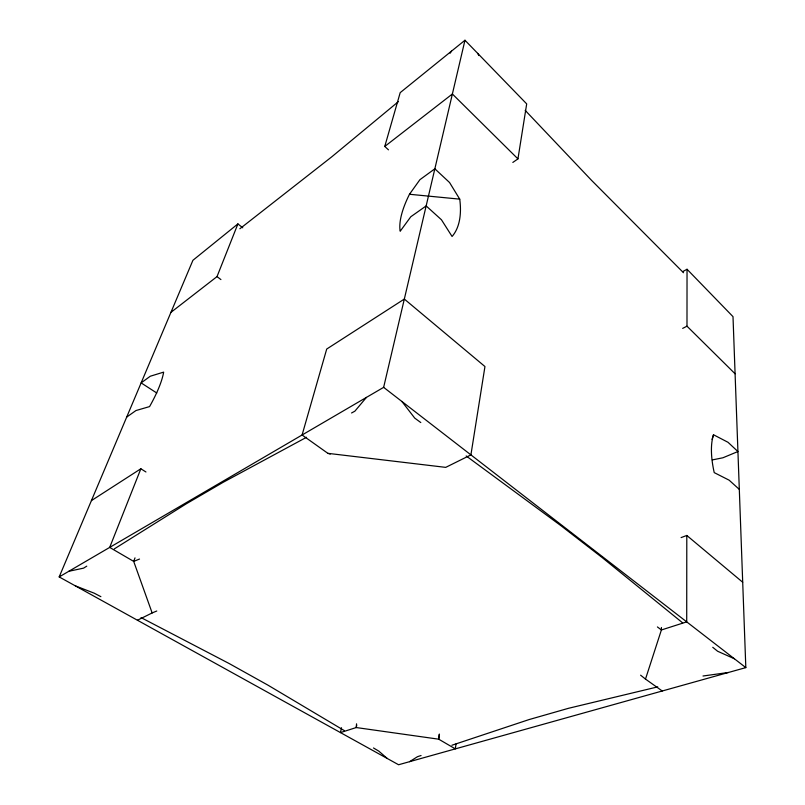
<?xml version="1.0" encoding="UTF-8"?>
<svg xmlns="http://www.w3.org/2000/svg" width="805" height="805" viewBox="0 0 805 805"><rect width="100%" height="100%" fill="white"/><g stroke="black" fill="none" stroke-linecap="round" stroke-linejoin="round"><path stroke-width="1.21" d="M681.1 537.599L686.796 535.456L686.715 621.873L661.388 629.973L645.499 679.088L662.243 690.992M735.086 373.782L686.987 326.186L687.037 269.252L682.69 271.627M661.428 627.498L661.388 629.973L657.413 626.934M356.555 723.816L356.243 727.549L340.475 732.59L341.501 727.73M439.228 734.19L438.715 739.191L455.328 748.881L456.022 743.921M439.45 734.301L438.715 739.191L356.243 727.549L356.746 725.094M512.825 162.439L517.947 158.887L526.691 103.895L464.968 40.25L400.196 92.645L384.77 146.45L388.463 149.841M687.037 269.252L733.003 316.647L745.822 667.617L398.586 764.75L59.178 576.923L383.643 387.346L464.968 40.25M712.073 439.389L713.512 434.76L728.032 442.307L737.923 451.535L722.93 457.773L712.304 459.917M135.009 557.875L133.69 561.397L152.145 612.947L137.444 620.232M145.947 471.982L140.865 468.762L109.691 547.41L133.69 561.397L139.517 559.052M170.932 312.36L217.018 276.598L237.908 223.901L242.758 227.795M59.178 576.923L192.928 260.287L237.908 223.901M450.116 53.221L451.494 51.148M409.483 194.267L419.918 179.686L434.851 168.798L449.562 182.534L459.736 199.147A93.189 48.059 54.8 0 1 452.068 236.469L441.452 219.765L426.157 205.919L410.812 216.736L400.176 231.266A93.44 33.941 -48.2 0 1 409.483 194.267L459.736 199.147M366.436 397.398L354.854 411.204L351.564 412.975M398.364 101.661L331.64 156.925L239.86 228.771M384.77 146.45L452.38 93.994L517.947 158.887M126.697 417.081L135.954 410.55L149.569 406.595A68.687 18.837 -54.8 0 0 163.646 372.131L150.283 376.227L141.137 382.898L156.774 393.011M91.418 500.609L140.865 468.762M86.779 566.146L83.589 568.139L68.868 571.268M114.34 548.879L186.448 503.709L223.136 482.316L306.554 437.276M409.544 761.681L417.493 756.69L421.055 755.513M682.67 328.38L686.987 326.186M152.145 612.947L156.774 611.005M451.907 745.249L529.026 719.59L568.471 708.309L657.745 686.876M702.996 676.009L728.384 672.487M327.897 453.346L445.728 467.373L470.915 454.875L484.952 366.537L404.331 299.058L326.709 349.048L302.086 434.992L327.897 453.346L330.261 454.07M75.338 585.859L94.195 593.174L100.887 596.666M734.412 658.782L717.597 651.235L712.747 647.301M141.026 617.586L229.113 663.511L267.954 685.156L344.419 730.668M373.49 747.966L378.873 751.176L387.275 758.491M420.794 422.555L414.736 418.107L401.856 401.433M466.186 455.962L561.025 525.746L602.15 557.543L682.67 622.889M217.018 276.598L220.912 279.577M383.643 387.346L745.822 667.617M640.609 675.184L645.499 679.088M686.796 535.456L742.703 582.246M739.312 489.38L729.149 480.183L714.226 472.616A72.47 29.946 66.2 0 1 713.512 434.76M683.505 272.734L591.554 180.35L525.182 110.366M477.707 53.382L478.864 55.535"/></g></svg>
